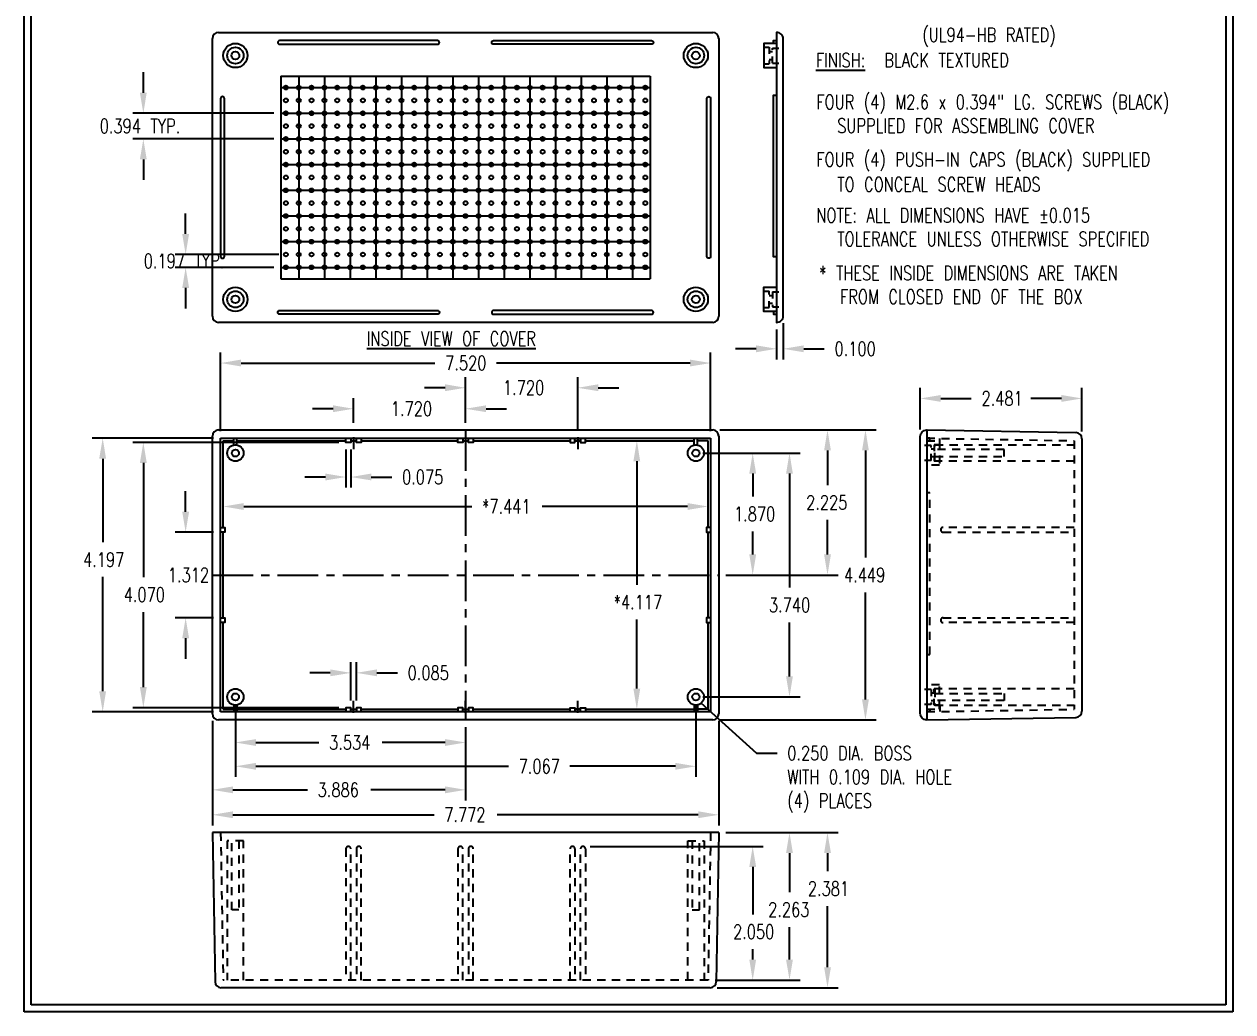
# Model space of a CAD drawing. Extents: x 0 to 18.6, y 0 to 27.4.
# Drawn here: x 0 to 18.55, y 0 to 15.15 of the extents above; entities that cross this region are included whole.
import ezdxf

# ---------------------------------------------------------------- set-up
doc = ezdxf.new("R2010")
doc.units = 0
doc.header["$LTSCALE"] = 0.5
for name, pattern in [('CENTER', [2, 1.25, -0.25, 0.25, -0.25]), ('HIDDEN', [0.375, 0.25, -0.125]), ('HIDDEN2', [0.1875, 0.125, -0.0625])]:
    doc.linetypes.add(name, pattern=pattern)
doc.layers.get('0').update_dxf_attribs({"linetype": 'CONTINUOUS'})
doc.layers.get('DEFPOINTS').update_dxf_attribs({"linetype": 'CONTINUOUS'})
for name, color, linetype in [('CENTER', 7, 'CENTER'), ('DIM', 7, 'CONTINUOUS'), ('HIDDEN', 7, 'HIDDEN'), ('OBJECT', 7, 'CONTINUOUS'), ('TEXT', 7, 'CONTINUOUS'), ('TITLE', 7, 'CONTINUOUS')]:
    doc.layers.add(name, color=color, linetype=linetype)
doc.styles.get("Standard").update_dxf_attribs({"font": 'txt.shx', "width": 0.75})
doc.styles.add('TXT', font='TXT.shx', dxfattribs={"width": 0.75})
doc.dimstyles.get("Standard").update_dxf_attribs({"dimtxt": 2.5, "dimasz": 2.5, "dimexe": 1.25, "dimexo": 0.625, "dimtad": 1, "dimcen": 2.5, "dimazin": 3, "dimtfac": 1, "dimtmove": 0, "dimatfit": 3})

# ---------------------------------------------------------------- blocks, each defined once
blk = doc.blocks.new('HB')
at = {"layer": 'TITLE'}
for p, q in [((0, 0), (0, 15.66)), ((0.062, 0.062), (0.062, 15.598)), ((10.538, 15.598), (10.538, 0.062)), ((10.6, 15.66), (10.6, 0)), ((10.6, 0), (0, 0)), ((10.538, 0.062), (0.062, 0.062))]:
    blk.add_line(p, q, dxfattribs=at)
blk = doc.blocks.new('*D53')
at = {"layer": 'DEFPOINTS', "color": 0}
for p in [(2.889, 4.57), (10.661, 4.57), (10.661, 3.022)]:
    blk.add_point(p, dxfattribs=at)
at = {"layer": 'DIM', "color": 0}
for p, q in [((2.889, 4.461), (2.889, 2.859)), ((10.661, 4.461), (10.661, 2.859)), ((3.204, 3.022), (6.29, 3.022)), ((10.346, 3.022), (7.261, 3.022))]:
    blk.add_line(p, q, dxfattribs=at)
for points in [[(3.204, 3.075), (3.204, 2.97), (2.889, 3.022)], [(10.346, 3.075), (10.346, 2.97), (10.661, 3.022)]]:
    blk.add_solid(points, dxfattribs=at)
at = {"layer": 'OBJECT', "color": 0, "style": 'TXT', "width": 0.75}
blk.add_text('7.772', height=0.2188, dxfattribs=at).set_placement((6.447, 2.913))
blk = doc.blocks.new('*D54')
at = {"layer": 'DEFPOINTS', "color": 0}
for p in [(3.242, 4.83), (10.309, 4.83), (10.309, 3.766)]:
    blk.add_point(p, dxfattribs=at)
at = {"layer": 'DIM', "color": 0}
for p, q in [((3.242, 4.721), (3.242, 3.603)), ((10.309, 4.721), (10.309, 3.603)), ((3.557, 3.766), (7.432, 3.766)), ((9.994, 3.766), (8.376, 3.766))]:
    blk.add_line(p, q, dxfattribs=at)
for points in [[(3.557, 3.818), (3.557, 3.713), (3.242, 3.766)], [(9.994, 3.818), (9.994, 3.713), (10.309, 3.766)]]:
    blk.add_solid(points, dxfattribs=at)
at = {"layer": 'OBJECT', "color": 0, "style": 'TXT', "width": 0.75}
blk.add_text('7.067', height=0.2188, dxfattribs=at).set_placement((7.589, 3.656))
blk = doc.blocks.new('*D55')
at = {"layer": 'DEFPOINTS', "color": 0}
for p in [(10.309, 8.57), (11.181, 8.57), (10.661, 6.7)]:
    blk.add_point(p, dxfattribs=at)
at = {"layer": 'DIM', "color": 0}
for p, q in [((10.418, 8.57), (11.344, 8.57)), ((11.181, 8.255), (11.181, 7.902)), ((11.181, 7.015), (11.181, 7.369)), ((10.771, 6.7), (11.344, 6.7))]:
    blk.add_line(p, q, dxfattribs=at)
for points in [[(11.129, 8.255), (11.234, 8.255), (11.181, 8.57)], [(11.129, 7.015), (11.234, 7.015), (11.181, 6.7)]]:
    blk.add_solid(points, dxfattribs=at)
at = {"layer": 'OBJECT', "color": 0, "style": 'TXT', "width": 0.75}
blk.add_text('1.870', height=0.2188, dxfattribs=at).set_placement((10.894, 7.526))
blk = doc.blocks.new('*D56')
at = {"layer": 'DEFPOINTS', "color": 0}
for p in [(10.309, 8.57), (10.309, 4.83), (11.746, 4.83)]:
    blk.add_point(p, dxfattribs=at)
at = {"layer": 'DIM', "color": 0}
for p, q in [((10.418, 8.57), (11.909, 8.57)), ((11.746, 8.255), (11.746, 6.507)), ((11.746, 5.145), (11.746, 5.973)), ((10.418, 4.83), (11.909, 4.83))]:
    blk.add_line(p, q, dxfattribs=at)
for points in [[(11.693, 8.255), (11.798, 8.255), (11.746, 8.57)], [(11.693, 5.145), (11.798, 5.145), (11.746, 4.83)]]:
    blk.add_solid(points, dxfattribs=at)
at = {"layer": 'OBJECT', "color": 0, "style": 'TXT', "width": 0.75}
blk.add_text('3.740', height=0.2188, dxfattribs=at).set_placement((11.431, 6.13))
blk = doc.blocks.new('*D57')
at = {"layer": 'DEFPOINTS', "color": 0}
for p in [(1.205, 8.799), (3.015, 8.799), (3.015, 4.602)]:
    blk.add_point(p, dxfattribs=at)
at = {"layer": 'DIM', "color": 0}
for p, q in [((2.906, 8.799), (1.042, 8.799)), ((1.205, 8.484), (1.205, 7.203)), ((1.205, 4.917), (1.205, 6.67)), ((2.906, 4.602), (1.042, 4.602))]:
    blk.add_line(p, q, dxfattribs=at)
for points in [[(1.152, 8.484), (1.257, 8.484), (1.205, 8.799)], [(1.152, 4.917), (1.257, 4.917), (1.205, 4.602)]]:
    blk.add_solid(points, dxfattribs=at)
at = {"layer": 'OBJECT', "color": 0, "style": 'TXT', "width": 0.75}
blk.add_text('4.197', height=0.2188, dxfattribs=at).set_placement((0.904, 6.827))
blk = doc.blocks.new('*D58')
at = {"layer": 'DEFPOINTS', "color": 0}
for p in [(10.567, 8.925), (12.329, 8.925), (10.661, 6.7)]:
    blk.add_point(p, dxfattribs=at)
at = {"layer": 'DIM', "color": 0}
for p, q in [((10.677, 8.925), (12.492, 8.925)), ((12.329, 8.61), (12.329, 8.08)), ((12.329, 7.015), (12.329, 7.546)), ((10.771, 6.7), (12.492, 6.7))]:
    blk.add_line(p, q, dxfattribs=at)
for points in [[(12.277, 8.61), (12.382, 8.61), (12.329, 8.925)], [(12.277, 7.015), (12.382, 7.015), (12.329, 6.7)]]:
    blk.add_solid(points, dxfattribs=at)
at = {"layer": 'OBJECT', "color": 0, "style": 'TXT', "width": 0.75}
blk.add_text('2.225', height=0.2188, dxfattribs=at).set_placement((12.001, 7.703))
blk = doc.blocks.new('*D59')
at = {"layer": 'DEFPOINTS', "color": 0}
for p in [(10.567, 8.925), (10.567, 4.476), (12.912, 4.476)]:
    blk.add_point(p, dxfattribs=at)
at = {"layer": 'DIM', "color": 0}
for p, q in [((10.677, 8.925), (13.074, 8.925)), ((12.912, 8.61), (12.912, 6.967)), ((12.912, 4.791), (12.912, 6.434)), ((10.677, 4.476), (13.074, 4.476))]:
    blk.add_line(p, q, dxfattribs=at)
for points in [[(12.859, 8.61), (12.964, 8.61), (12.912, 8.925)], [(12.859, 4.791), (12.964, 4.791), (12.912, 4.476)]]:
    blk.add_solid(points, dxfattribs=at)
at = {"layer": 'OBJECT', "color": 0, "style": 'TXT', "width": 0.75}
blk.add_text('4.449', height=0.2188, dxfattribs=at).set_placement((12.583, 6.591))
blk = doc.blocks.new('*D60')
at = {"layer": 'DEFPOINTS', "color": 0}
for p in [(2.478, 7.356), (3.015, 7.356), (3.015, 6.044)]:
    blk.add_point(p, dxfattribs=at)
at = {"layer": 'DIM', "color": 0}
for p, q in [((2.478, 7.671), (2.478, 7.986)), ((2.906, 7.356), (2.315, 7.356)), ((2.906, 6.044), (2.315, 6.044)), ((2.478, 5.729), (2.478, 5.414))]:
    blk.add_line(p, q, dxfattribs=at)
for points in [[(2.426, 7.671), (2.531, 7.671), (2.478, 7.356)], [(2.426, 5.729), (2.531, 5.729), (2.478, 6.044)]]:
    blk.add_solid(points, dxfattribs=at)
at = {"layer": 'OBJECT', "color": 0, "style": 'TXT', "width": 0.75}
blk.add_text('1.312', height=0.2188, dxfattribs=at).set_placement((2.205, 6.591))
blk = doc.blocks.new('*D61')
at = {"layer": 'DEFPOINTS', "color": 0}
for p in [(4.938, 8.735), (1.829, 4.665), (4.938, 4.665)]:
    blk.add_point(p, dxfattribs=at)
at = {"layer": 'DIM', "color": 0}
for p, q in [((4.828, 8.735), (1.666, 8.735)), ((1.829, 8.42), (1.829, 6.666)), ((1.829, 4.98), (1.829, 6.132)), ((4.828, 4.665), (1.666, 4.665))]:
    blk.add_line(p, q, dxfattribs=at)
for points in [[(1.776, 8.42), (1.881, 8.42), (1.829, 8.735)], [(1.776, 4.98), (1.881, 4.98), (1.829, 4.665)]]:
    blk.add_solid(points, dxfattribs=at)
at = {"layer": 'OBJECT', "color": 0, "style": 'TXT', "width": 0.75}
blk.add_text('4.070', height=0.2188, dxfattribs=at).set_placement((1.528, 6.289))
blk = doc.blocks.new('*D62')
at = {"layer": 'DEFPOINTS', "color": 0}
for p in [(5.055, 9.25), (5.055, 8.925), (6.775, 8.925)]:
    blk.add_point(p, dxfattribs=at)
at = {"layer": 'DIM', "color": 0}
for p, q in [((5.055, 9.034), (5.055, 9.413)), ((6.775, 9.034), (6.775, 9.413)), ((4.74, 9.25), (4.425, 9.25)), ((7.09, 9.25), (7.405, 9.25))]:
    blk.add_line(p, q, dxfattribs=at)
for points in [[(4.74, 9.303), (4.74, 9.198), (5.055, 9.25)], [(7.09, 9.303), (7.09, 9.198), (6.775, 9.25)]]:
    blk.add_solid(points, dxfattribs=at)
at = {"layer": 'OBJECT', "color": 0, "style": 'TXT', "width": 0.75}
blk.add_text('1.720', height=0.2188, dxfattribs=at).set_placement((5.628, 9.141))
blk = doc.blocks.new('*D63')
at = {"layer": 'DEFPOINTS', "color": 0}
for p in [(8.495, 9.572), (6.775, 8.925), (8.495, 8.816)]:
    blk.add_point(p, dxfattribs=at)
at = {"layer": 'DIM', "color": 0}
for p, q in [((6.775, 9.034), (6.775, 9.735)), ((8.495, 8.925), (8.495, 9.735)), ((6.46, 9.572), (6.145, 9.572)), ((8.81, 9.572), (9.125, 9.572))]:
    blk.add_line(p, q, dxfattribs=at)
for points in [[(6.46, 9.625), (6.46, 9.52), (6.775, 9.572)], [(8.81, 9.625), (8.81, 9.52), (8.495, 9.572)]]:
    blk.add_solid(points, dxfattribs=at)
at = {"layer": 'OBJECT', "color": 0, "style": 'TXT', "width": 0.75}
blk.add_text('1.720', height=0.2188, dxfattribs=at).set_placement((7.348, 9.463))
blk = doc.blocks.new('*D64')
at = {"layer": 'DEFPOINTS', "color": 0}
for p in [(3.242, 4.83), (6.775, 4.476), (3.242, 4.131)]:
    blk.add_point(p, dxfattribs=at)
at = {"layer": 'DIM', "color": 0}
for p, q in [((3.242, 4.721), (3.242, 3.968)), ((6.775, 4.367), (6.775, 3.968)), ((3.557, 4.131), (4.523, 4.131)), ((6.46, 4.131), (5.494, 4.131))]:
    blk.add_line(p, q, dxfattribs=at)
for points in [[(3.557, 4.183), (3.557, 4.078), (3.242, 4.131)], [(6.46, 4.183), (6.46, 4.078), (6.775, 4.131)]]:
    blk.add_solid(points, dxfattribs=at)
at = {"layer": 'OBJECT', "color": 0, "style": 'TXT', "width": 0.75}
blk.add_text('3.534', height=0.2188, dxfattribs=at).set_placement((4.68, 4.021))
blk = doc.blocks.new('*D65')
at = {"layer": 'DEFPOINTS', "color": 0}
for p in [(2.889, 4.57), (6.775, 4.476), (2.889, 3.405)]:
    blk.add_point(p, dxfattribs=at)
at = {"layer": 'DIM', "color": 0}
for p, q in [((2.889, 4.461), (2.889, 3.242)), ((6.775, 4.367), (6.775, 3.242)), ((3.204, 3.405), (4.347, 3.405)), ((6.46, 3.405), (5.318, 3.405))]:
    blk.add_line(p, q, dxfattribs=at)
for points in [[(3.204, 3.457), (3.204, 3.352), (2.889, 3.405)], [(6.46, 3.457), (6.46, 3.352), (6.775, 3.405)]]:
    blk.add_solid(points, dxfattribs=at)
at = {"layer": 'OBJECT', "color": 0, "style": 'TXT', "width": 0.75}
blk.add_text('3.886', height=0.2188, dxfattribs=at).set_placement((4.504, 3.295))
blk = doc.blocks.new('*D66')
at = {"layer": 'DEFPOINTS', "color": 0}
for p in [(8.575, 2.537), (11.181, 2.537), (10.496, 0.487)]:
    blk.add_point(p, dxfattribs=at)
at = {"layer": 'DIM', "color": 0}
for p, q in [((8.685, 2.537), (11.344, 2.537)), ((11.181, 2.222), (11.181, 1.494)), ((11.181, 0.802), (11.181, 0.96)), ((10.605, 0.487), (11.344, 0.487))]:
    blk.add_line(p, q, dxfattribs=at)
for points in [[(11.129, 2.222), (11.234, 2.222), (11.181, 2.537)], [(11.129, 0.802), (11.234, 0.802), (11.181, 0.487)]]:
    blk.add_solid(points, dxfattribs=at)
at = {"layer": 'OBJECT', "color": 0, "style": 'TXT', "width": 0.75}
blk.add_text('2.050', height=0.2188, dxfattribs=at).set_placement((10.88, 1.118))
blk = doc.blocks.new('*D67')
at = {"layer": 'DEFPOINTS', "color": 0}
for p in [(10.661, 2.75), (11.746, 2.75), (10.496, 0.487)]:
    blk.add_point(p, dxfattribs=at)
at = {"layer": 'DIM', "color": 0}
for p, q in [((10.771, 2.75), (11.909, 2.75)), ((11.746, 2.435), (11.746, 1.834)), ((11.746, 0.802), (11.746, 1.3)), ((10.605, 0.487), (11.909, 0.487))]:
    blk.add_line(p, q, dxfattribs=at)
for points in [[(11.693, 2.435), (11.798, 2.435), (11.746, 2.75)], [(11.693, 0.802), (11.798, 0.802), (11.746, 0.487)]]:
    blk.add_solid(points, dxfattribs=at)
at = {"layer": 'OBJECT', "color": 0, "style": 'TXT', "width": 0.75}
blk.add_text('2.263', height=0.2188, dxfattribs=at).set_placement((11.418, 1.458))
blk = doc.blocks.new('*D68')
at = {"layer": 'DEFPOINTS', "color": 0}
for p in [(10.661, 2.75), (12.329, 2.75), (10.527, 0.369)]:
    blk.add_point(p, dxfattribs=at)
at = {"layer": 'DIM', "color": 0}
for p, q in [((10.771, 2.75), (12.492, 2.75)), ((12.329, 2.435), (12.329, 2.156)), ((12.329, 0.684), (12.329, 1.622)), ((10.637, 0.369), (12.492, 0.369))]:
    blk.add_line(p, q, dxfattribs=at)
for points in [[(12.277, 2.435), (12.382, 2.435), (12.329, 2.75)], [(12.277, 0.684), (12.382, 0.684), (12.329, 0.369)]]:
    blk.add_solid(points, dxfattribs=at)
at = {"layer": 'OBJECT', "color": 0, "style": 'TXT', "width": 0.75}
blk.add_text('2.381', height=0.2188, dxfattribs=at).set_placement((12.028, 1.78))
blk = doc.blocks.new('*D69')
at = {"layer": 'DEFPOINTS', "color": 0}
for p in [(11.549, 10.574), (11.649, 10.674), (11.649, 10.17)]:
    blk.add_point(p, dxfattribs=at)
at = {"layer": 'DIM', "color": 0}
for p, q in [((11.549, 10.464), (11.549, 10.007)), ((11.649, 10.564), (11.649, 10.007)), ((11.234, 10.17), (10.919, 10.17)), ((11.964, 10.17), (12.279, 10.17))]:
    blk.add_line(p, q, dxfattribs=at)
for points in [[(11.234, 10.222), (11.234, 10.117), (11.549, 10.17)], [(11.964, 10.222), (11.964, 10.117), (11.649, 10.17)]]:
    blk.add_solid(points, dxfattribs=at)
at = {"layer": 'OBJECT', "color": 0, "style": 'TXT', "width": 0.75}
blk.add_text('0.100', height=0.2188, dxfattribs=at).set_placement((12.437, 10.06))
blk = doc.blocks.new('*D70')
at = {"layer": 'DEFPOINTS', "color": 0}
for p in [(16.234, 9.408), (13.753, 8.825), (16.234, 8.791)]:
    blk.add_point(p, dxfattribs=at)
at = {"layer": 'DIM', "color": 0}
for p, q in [((13.753, 8.934), (13.753, 9.571)), ((16.234, 8.9), (16.234, 9.571)), ((14.068, 9.408), (14.535, 9.408)), ((15.919, 9.408), (15.452, 9.408))]:
    blk.add_line(p, q, dxfattribs=at)
for points in [[(14.068, 9.461), (14.068, 9.356), (13.753, 9.408)], [(15.919, 9.461), (15.919, 9.356), (16.234, 9.408)]]:
    blk.add_solid(points, dxfattribs=at)
at = {"layer": 'OBJECT', "color": 0, "style": 'TXT', "width": 0.75}
blk.add_text('2.481', height=0.2188, dxfattribs=at).set_placement((14.693, 9.299))
blk = doc.blocks.new('*D71')
at = {"layer": 'DEFPOINTS', "color": 0}
for p in [(3.94, 13.783), (1.829, 13.389), (3.94, 13.389)]:
    blk.add_point(p, dxfattribs=at)
at = {"layer": 'DIM', "color": 0}
for p, q in [((1.829, 14.098), (1.829, 14.413)), ((3.831, 13.783), (1.666, 13.783)), ((3.831, 13.389), (1.666, 13.389)), ((1.829, 13.074), (1.829, 12.759))]:
    blk.add_line(p, q, dxfattribs=at)
for points in [[(1.776, 14.098), (1.881, 14.098), (1.829, 13.783)], [(1.776, 13.074), (1.881, 13.074), (1.829, 13.389)]]:
    blk.add_solid(points, dxfattribs=at)
at = {"layer": 'OBJECT', "color": 0, "style": 'TXT', "width": 0.75}
blk.add_text('0.394 TYP.', height=0.2188, dxfattribs=at).set_placement((1.159, 13.477))
blk = doc.blocks.new('*D72')
at = {"layer": 'DEFPOINTS', "color": 0}
for p in [(4.017, 11.616), (2.478, 11.419), (3.94, 11.419)]:
    blk.add_point(p, dxfattribs=at)
at = {"layer": 'DIM', "color": 0}
for p, q in [((2.478, 11.931), (2.478, 12.246)), ((3.908, 11.616), (2.315, 11.616)), ((3.831, 11.419), (2.315, 11.419)), ((2.478, 11.104), (2.478, 10.789))]:
    blk.add_line(p, q, dxfattribs=at)
for points in [[(2.426, 11.931), (2.531, 11.931), (2.478, 11.616)], [(2.426, 11.104), (2.531, 11.104), (2.478, 11.419)]]:
    blk.add_solid(points, dxfattribs=at)
at = {"layer": 'OBJECT', "color": 0, "style": 'TXT', "width": 0.75}
blk.add_text('0.197 TYP.', height=0.2188, dxfattribs=at).set_placement((1.835, 11.408))
blk = doc.blocks.new('*U52')
at = {"layer": 'OBJECT', "style": 'TXT', "width": 0.75}
for s, height, p in [('0.250 DIA. BOSS', 0.21875, (11.712, 3.858)), ('WITH 0.109 DIA. HOLE', 0.21875, (11.712, 3.493)), ('(4) PLACES', 0.2188, (11.712, 3.129))]:
    blk.add_text(s, height=height, dxfattribs=at).set_placement(p)
blk = doc.blocks.new('*D92')
at = {"layer": 'DEFPOINTS', "color": 0}
for p in [(5.098, 5.199), (5.013, 4.665), (5.098, 4.665)]:
    blk.add_point(p, dxfattribs=at)
at = {"layer": 'DIM', "color": 0}
for p, q in [((4.698, 5.199), (4.383, 5.199)), ((5.013, 4.775), (5.013, 5.362)), ((5.098, 4.775), (5.098, 5.362)), ((5.413, 5.199), (5.728, 5.199))]:
    blk.add_line(p, q, dxfattribs=at)
for points in [[(4.698, 5.252), (4.698, 5.147), (5.013, 5.199)], [(5.413, 5.252), (5.413, 5.147), (5.098, 5.199)]]:
    blk.add_solid(points, dxfattribs=at)
at = {"layer": 'OBJECT', "color": 0, "style": 'TXT', "width": 0.75}
blk.add_text('0.085', height=0.2188, dxfattribs=at).set_placement((5.885, 5.09))
blk = doc.blocks.new('*D93')
at = {"layer": 'DEFPOINTS', "color": 0}
for p in [(4.938, 8.735), (5.013, 8.735), (5.013, 8.203)]:
    blk.add_point(p, dxfattribs=at)
at = {"layer": 'DIM', "color": 0}
for p, q in [((4.938, 8.626), (4.938, 8.04)), ((5.013, 8.626), (5.013, 8.04)), ((4.623, 8.203), (4.308, 8.203)), ((5.328, 8.203), (5.643, 8.203))]:
    blk.add_line(p, q, dxfattribs=at)
for points in [[(4.623, 8.256), (4.623, 8.151), (4.938, 8.203)], [(5.328, 8.256), (5.328, 8.151), (5.013, 8.203)]]:
    blk.add_solid(points, dxfattribs=at)
at = {"layer": 'OBJECT', "color": 0, "style": 'TXT', "width": 0.75}
blk.add_text('0.075', height=0.2188, dxfattribs=at).set_placement((5.8, 8.094))
blk = doc.blocks.new('*D95')
at = {"layer": 'DEFPOINTS', "color": 0}
for p in [(10.535, 9.951), (3.015, 8.799), (10.535, 8.799)]:
    blk.add_point(p, dxfattribs=at)
at = {"layer": 'DIM', "color": 0}
for p, q in [((3.015, 8.908), (3.015, 10.114)), ((10.535, 8.908), (10.535, 10.114)), ((3.33, 9.951), (6.303, 9.951)), ((10.22, 9.951), (7.247, 9.951))]:
    blk.add_line(p, q, dxfattribs=at)
for points in [[(3.33, 10.004), (3.33, 9.899), (3.015, 9.951)], [(10.22, 10.004), (10.22, 9.899), (10.535, 9.951)]]:
    blk.add_solid(points, dxfattribs=at)
at = {"layer": 'OBJECT', "color": 0, "style": 'TXT', "width": 0.75}
blk.add_text('7.520', height=0.2188, dxfattribs=at).set_placement((6.461, 9.842))
blk = doc.blocks.new('*D98')
at = {"layer": 'DEFPOINTS', "color": 0}
for p in [(9.314, 8.759), (9.314, 4.642), (9.403, 4.642)]:
    blk.add_point(p, dxfattribs=at)
at = {"layer": 'DIM', "color": 0}
for p, q in [((9.424, 8.759), (9.566, 8.759)), ((9.403, 8.444), (9.403, 6.551)), ((9.403, 4.957), (9.403, 6.017)), ((9.424, 4.642), (9.566, 4.642))]:
    blk.add_line(p, q, dxfattribs=at)
for points in [[(9.35, 8.444), (9.455, 8.444), (9.403, 8.759)], [(9.35, 4.957), (9.455, 4.957), (9.403, 4.642)]]:
    blk.add_solid(points, dxfattribs=at)
at = {"layer": 'OBJECT', "color": 0, "style": 'TXT', "width": 0.75}
blk.add_text('*4.117', height=0.2188, dxfattribs=at).set_placement((9.047, 6.174))
blk = doc.blocks.new('*D99')
at = {"layer": 'DEFPOINTS', "color": 0}
for p in [(3.055, 7.674), (10.496, 7.751), (10.496, 7.674)]:
    blk.add_point(p, dxfattribs=at)
at = {"layer": 'DIM', "color": 0}
for p, q in [((3.055, 7.783), (3.055, 7.914)), ((10.496, 7.783), (10.496, 7.914)), ((3.37, 7.751), (6.87, 7.751)), ((10.181, 7.751), (7.95, 7.751))]:
    blk.add_line(p, q, dxfattribs=at)
for points in [[(3.37, 7.803), (3.37, 7.698), (3.055, 7.751)], [(10.181, 7.803), (10.181, 7.698), (10.496, 7.751)]]:
    blk.add_solid(points, dxfattribs=at)
at = {"layer": 'OBJECT', "color": 0, "style": 'TXT', "width": 0.75}
blk.add_text('*7.441', height=0.2188, dxfattribs=at).set_placement((7.027, 7.642))

msp = doc.modelspace()

# ---------------------------------------------------------------- linework, layer by layer
msp.add_polyline3d([(10.387, 4.739, 0), (11.24, 3.967, 0), (11.555, 3.967, 0)])
at = {"layer": 'CENTER'}
for p, q in [((6.775, 8.925), (6.775, 4.476)), ((5.055, 8.816), (5.055, 8.63)), ((6.775, 8.816), (6.775, 8.63)), ((8.495, 8.816), (8.495, 8.63)), ((2.889, 6.7), (10.661, 6.7)), ((5.055, 4.585), (5.055, 4.771)), ((6.775, 4.585), (6.775, 4.771)), ((8.495, 4.585), (8.495, 4.771))]:
    msp.add_line(p, q, dxfattribs=at)
at = {"layer": 'HIDDEN', "linetype": 'HIDDEN2'}
for p, q in [((11.354, 14.794), (11.434, 14.794)), ((11.434, 14.794), (11.434, 14.542)), ((11.434, 14.728), (11.484, 14.728)), ((11.484, 14.553), (11.484, 14.783)), ((11.484, 14.783), (11.649, 14.783)), ((11.354, 14.542), (11.434, 14.542)), ((11.434, 14.608), (11.484, 14.608)), ((11.484, 14.553), (11.649, 14.553)), ((11.354, 11.054), (11.434, 11.054)), ((11.434, 10.802), (11.434, 11.054)), ((11.434, 10.988), (11.484, 10.988)), ((11.484, 11.043), (11.649, 11.043)), ((11.484, 11.043), (11.484, 10.813)), ((11.354, 10.802), (11.434, 10.802)), ((11.434, 10.868), (11.484, 10.868)), ((11.484, 10.813), (11.649, 10.813)), ((13.918, 8.687), (13.753, 8.687)), ((13.918, 8.457), (13.918, 8.687)), ((13.968, 8.632), (13.918, 8.632)), ((13.968, 8.698), (13.968, 8.446)), ((14.048, 8.698), (13.968, 8.698)), ((13.918, 8.457), (13.753, 8.457)), ((13.968, 8.512), (13.918, 8.512)), ((14.048, 8.446), (13.968, 8.446)), ((13.918, 4.943), (13.753, 4.943)), ((13.918, 4.943), (13.918, 4.713)), ((13.968, 4.888), (13.918, 4.888)), ((13.968, 4.702), (13.968, 4.954)), ((14.048, 4.954), (13.968, 4.954)), ((13.918, 4.713), (13.753, 4.713)), ((13.968, 4.768), (13.918, 4.768)), ((14.048, 4.702), (13.968, 4.702))]:
    msp.add_line(p, q, dxfattribs=at)
at = {"layer": 'HIDDEN'}
for p, q in [((13.853, 8.799), (16.116, 8.759)), ((14.053, 8.697), (14.053, 8.795)), ((16.116, 8.759), (16.116, 4.641)), ((13.853, 4.602), (16.116, 4.641)), ((14.053, 4.703), (14.053, 4.605)), ((3.015, 2.75), (3.055, 0.487)), ((10.535, 2.75), (10.496, 0.487)), ((10.496, 0.487), (3.055, 0.487))]:
    msp.add_line(p, q, dxfattribs=at)
at = {"layer": 'HIDDEN', "linetype": 'HIDDEN2'}
for points in [[(13.9, 8.756), (13.9, 8.8), (13.853, 8.8)], [(13.9, 4.644), (13.9, 4.601), (13.853, 4.601)]]:
    msp.add_lwpolyline(points, dxfattribs=at)
at = {"layer": 'HIDDEN'}
for points in [[(13.853, 8.758), (14.048, 8.758), (14.048, 8.386), (13.853, 8.386)], [(16.116, 8.447), (13.978, 8.447), (13.978, 8.697), (16.116, 8.697)], [(13.978, 8.518), (15.04, 8.518), (15.04, 8.627), (13.978, 8.627)], [(13.853, 5.48), (13.9, 5.48), (13.9, 7.961), (13.853, 7.961)], [(13.853, 4.642), (14.048, 4.642), (14.048, 5.014), (13.853, 5.014)], [(16.116, 4.953), (13.978, 4.953), (13.978, 4.703), (16.116, 4.703)], [(13.978, 4.883), (15.04, 4.883), (15.04, 4.774), (13.978, 4.774)], [(3.367, 0.487), (3.367, 2.625), (3.117, 2.625), (3.117, 0.487)], [(3.296, 2.625), (3.296, 1.563), (3.187, 1.563), (3.187, 2.625)], [(10.184, 0.487), (10.184, 2.625), (10.434, 2.625), (10.434, 0.487)], [(10.254, 2.625), (10.254, 1.563), (10.363, 1.563), (10.363, 2.625)]]:
    msp.add_lwpolyline(points, dxfattribs=at)
for points in [[(16.116, 7.431), (14.104, 7.431, 1), (14.104, 7.356), (16.116, 7.356)], [(16.116, 5.969), (14.104, 5.969, -1), (14.104, 6.044), (16.116, 6.044)], [(5.013, 0.487), (5.013, 2.5, 1), (4.938, 2.5), (4.938, 0.487)], [(5.173, 0.487), (5.173, 2.5, 1), (5.098, 2.5), (5.098, 0.487)], [(6.733, 0.487), (6.733, 2.5, 1), (6.658, 2.5), (6.658, 0.487)], [(6.893, 0.487), (6.893, 2.5, 1), (6.818, 2.5), (6.818, 0.487)], [(8.378, 0.487), (8.378, 2.5, -1), (8.453, 2.5), (8.453, 0.487)], [(8.538, 0.487), (8.538, 2.5, -1), (8.613, 2.5), (8.613, 0.487)]]:
    msp.add_lwpolyline(points, format="xyb", dxfattribs=at)
at = {"layer": 'OBJECT'}
for p, q in [((2.889, 10.668), (2.889, 14.929)), ((2.983, 15.023), (10.567, 15.023)), ((10.661, 14.929), (10.661, 10.668)), ((3.94, 14.351), (3.94, 11.245)), ((3.94, 14.351), (9.61, 14.351)), ((4.214, 14.351), (4.214, 11.245)), ((4.608, 14.351), (4.608, 11.245)), ((5.002, 14.351), (5.002, 11.245)), ((5.396, 14.351), (5.396, 11.245)), ((5.79, 14.351), (5.79, 11.245)), ((6.184, 14.351), (6.184, 11.245)), ((6.578, 14.351), (6.578, 11.245)), ((6.972, 14.351), (6.972, 11.245)), ((7.366, 14.351), (7.366, 11.245)), ((7.76, 14.351), (7.76, 11.245)), ((8.154, 14.351), (8.154, 11.245)), ((8.548, 14.351), (8.548, 11.245)), ((8.942, 14.351), (8.942, 11.245)), ((9.336, 14.351), (9.336, 11.245)), ((9.61, 14.351), (9.61, 11.245)), ((3.94, 14.177), (9.61, 14.177)), ((3.94, 13.783), (9.61, 13.783)), ((3.94, 13.389), (9.61, 13.389)), ((3.94, 12.995), (9.61, 12.995)), ((3.94, 12.601), (9.61, 12.601)), ((3.94, 12.207), (9.61, 12.207)), ((3.94, 11.813), (9.61, 11.813)), ((3.94, 11.419), (9.61, 11.419)), ((3.94, 11.245), (9.61, 11.245)), ((10.567, 10.574), (2.983, 10.574)), ((2.983, 8.925), (10.567, 8.925)), ((13.853, 8.925), (16.142, 8.885)), ((2.889, 4.57), (2.889, 8.831)), ((3.015, 4.602), (3.015, 8.799)), ((3.015, 8.799), (10.535, 8.799)), ((3.055, 8.759), (3.218, 8.759)), ((3.055, 7.431), (3.055, 8.759)), ((3.218, 8.693), (3.218, 8.799)), ((3.265, 8.693), (3.265, 8.799)), ((3.265, 8.759), (4.938, 8.759)), ((5.013, 8.759), (5.098, 8.759)), ((5.173, 8.759), (6.658, 8.759)), ((6.733, 8.759), (6.818, 8.759)), ((6.733, 8.759), (6.818, 8.759)), ((6.893, 8.759), (8.378, 8.759)), ((8.538, 8.759), (8.453, 8.759)), ((8.453, 8.759), (8.538, 8.759)), ((8.613, 8.759), (10.285, 8.759)), ((10.285, 8.693), (10.285, 8.799)), ((10.332, 8.693), (10.332, 8.799)), ((10.496, 8.759), (10.332, 8.759)), ((10.496, 7.431), (10.496, 8.759)), ((10.535, 8.799), (10.535, 4.602)), ((10.661, 8.831), (10.661, 4.57)), ((16.234, 8.791), (16.234, 4.61)), ((3.055, 6.044), (3.055, 7.356)), ((10.496, 6.044), (10.496, 7.356)), ((10.496, 6.044), (10.496, 7.356)), ((3.055, 4.642), (3.055, 5.969)), ((10.496, 4.642), (10.496, 5.969)), ((3.055, 4.642), (3.218, 4.642)), ((3.218, 4.708), (3.218, 4.602)), ((3.265, 4.708), (3.265, 4.602)), ((3.265, 4.642), (4.938, 4.642)), ((5.013, 4.642), (5.098, 4.642)), ((5.173, 4.642), (6.658, 4.642)), ((6.733, 4.642), (6.818, 4.642)), ((6.733, 4.642), (6.818, 4.642)), ((6.893, 4.642), (8.378, 4.642)), ((8.453, 4.642), (8.538, 4.642)), ((8.538, 4.642), (8.453, 4.642)), ((8.613, 4.642), (10.285, 4.642)), ((10.285, 4.708), (10.285, 4.602)), ((10.332, 4.708), (10.332, 4.602)), ((10.496, 4.642), (10.332, 4.642)), ((10.567, 4.476), (2.983, 4.476)), ((10.535, 4.602), (3.015, 4.602)), ((13.853, 4.476), (16.142, 4.516)), ((10.661, 2.75), (2.889, 2.75)), ((2.889, 2.75), (2.929, 0.462)), ((10.661, 2.75), (10.621, 0.462)), ((10.527, 0.369), (3.023, 0.369))]:
    msp.add_line(p, q, dxfattribs=at)
for points in [[(3.922, 14.84), (6.345, 14.84, 1), (6.345, 14.898), (3.922, 14.898, 1)], [(9.628, 14.84), (7.205, 14.84, -1), (7.205, 14.898), (9.628, 14.898, -1)], [(11.649, 14.923, 0.414214), (11.549, 15.023), (11.549, 10.574, 0.414214), (11.649, 10.674)], [(3.072, 11.587), (3.072, 14.01, 1), (3.014, 14.01), (3.014, 11.587, 1)], [(10.478, 11.587), (10.478, 14.01, -1), (10.536, 14.01), (10.536, 11.587, -1)], [(3.922, 10.757), (6.345, 10.757, -1), (6.345, 10.699), (3.922, 10.699, -1)], [(9.628, 10.757), (7.205, 10.757, 1), (7.205, 10.699), (9.628, 10.699, 1)], [(13.753, 8.825, -0.414214), (13.853, 8.925), (13.853, 4.476, -0.414214), (13.753, 4.576)]]:
    msp.add_lwpolyline(points, format="xyb", close=True, dxfattribs=at)
for points in [[(11.549, 14.854), (11.354, 14.854), (11.354, 14.482), (11.549, 14.482)], [(11.502, 14.854), (11.502, 14.898), (11.549, 14.898)], [(11.549, 11.578), (11.502, 11.578), (11.502, 14.059), (11.549, 14.059)], [(11.549, 10.742), (11.354, 10.742), (11.354, 11.114), (11.549, 11.114)], [(11.502, 10.742), (11.502, 10.699), (11.549, 10.699)], [(5.013, 8.799), (5.013, 8.735), (4.938, 8.735), (4.938, 8.799)], [(5.173, 8.799), (5.173, 8.735), (5.098, 8.735), (5.098, 8.799)], [(6.733, 8.799), (6.733, 8.735), (6.658, 8.735), (6.658, 8.799)], [(6.893, 8.799), (6.893, 8.735), (6.818, 8.735), (6.818, 8.799)], [(8.378, 8.799), (8.378, 8.735), (8.453, 8.735), (8.453, 8.799)], [(8.538, 8.799), (8.538, 8.735), (8.613, 8.735), (8.613, 8.799)], [(3.015, 7.431), (3.079, 7.431), (3.079, 7.356), (3.015, 7.356)], [(10.535, 7.431), (10.472, 7.431), (10.472, 7.356), (10.535, 7.356)], [(3.015, 6.044), (3.079, 6.044), (3.079, 5.969), (3.015, 5.969)], [(10.535, 6.044), (10.472, 6.044), (10.472, 5.969), (10.535, 5.969)], [(5.013, 4.602), (5.013, 4.665), (4.938, 4.665), (4.938, 4.602)], [(5.173, 4.602), (5.173, 4.665), (5.098, 4.665), (5.098, 4.602)], [(6.733, 4.602), (6.733, 4.665), (6.658, 4.665), (6.658, 4.602)], [(6.893, 4.602), (6.893, 4.665), (6.818, 4.665), (6.818, 4.602)], [(8.378, 4.602), (8.378, 4.665), (8.453, 4.665), (8.453, 4.602)], [(8.538, 4.602), (8.538, 4.665), (8.613, 4.665), (8.613, 4.602)]]:
    msp.add_lwpolyline(points, dxfattribs=at)
for centre, radius in [((3.242, 14.668), 0.186), ((10.309, 14.668), 0.186), ((3.242, 14.668), 0.126), ((3.242, 14.668), 0.06), ((10.309, 14.668), 0.126), ((10.309, 14.668), 0.06), ((4.017, 14.177), 0.03), ((4.214, 14.177), 0.03), ((4.411, 14.177), 0.03), ((4.608, 14.177), 0.03), ((4.805, 14.177), 0.03), ((5.002, 14.177), 0.03), ((5.199, 14.177), 0.03), ((5.396, 14.177), 0.03), ((5.593, 14.177), 0.03), ((5.79, 14.177), 0.03), ((5.987, 14.177), 0.03), ((6.184, 14.177), 0.03), ((6.381, 14.177), 0.03), ((6.578, 14.177), 0.03), ((6.775, 14.177), 0.03), ((6.972, 14.177), 0.03), ((7.169, 14.177), 0.03), ((7.366, 14.177), 0.03), ((7.563, 14.177), 0.03), ((7.76, 14.177), 0.03), ((7.957, 14.177), 0.03), ((8.154, 14.177), 0.03), ((8.351, 14.177), 0.03), ((8.548, 14.177), 0.03), ((8.745, 14.177), 0.03), ((8.942, 14.177), 0.03), ((9.139, 14.177), 0.03), ((9.336, 14.177), 0.03), ((9.533, 14.177), 0.03), ((4.017, 13.98), 0.03), ((4.214, 13.98), 0.03), ((4.411, 13.98), 0.03), ((4.608, 13.98), 0.03), ((4.805, 13.98), 0.03), ((5.002, 13.98), 0.03), ((5.199, 13.98), 0.03), ((5.396, 13.98), 0.03), ((5.593, 13.98), 0.03), ((5.79, 13.98), 0.03), ((5.987, 13.98), 0.03), ((6.184, 13.98), 0.03), ((6.381, 13.98), 0.03), ((6.578, 13.98), 0.03), ((6.775, 13.98), 0.03), ((6.972, 13.98), 0.03), ((7.169, 13.98), 0.03), ((7.366, 13.98), 0.03), ((7.563, 13.98), 0.03), ((7.76, 13.98), 0.03), ((7.957, 13.98), 0.03), ((8.154, 13.98), 0.03), ((8.351, 13.98), 0.03), ((8.548, 13.98), 0.03), ((8.745, 13.98), 0.03), ((8.942, 13.98), 0.03), ((9.139, 13.98), 0.03), ((9.336, 13.98), 0.03), ((9.533, 13.98), 0.03), ((4.017, 13.783), 0.03), ((4.214, 13.783), 0.03), ((4.411, 13.783), 0.03), ((4.608, 13.783), 0.03), ((4.805, 13.783), 0.03), ((5.002, 13.783), 0.03), ((5.199, 13.783), 0.03), ((5.396, 13.783), 0.03), ((5.593, 13.783), 0.03), ((5.79, 13.783), 0.03), ((5.987, 13.783), 0.03), ((6.184, 13.783), 0.03), ((6.381, 13.783), 0.03), ((6.578, 13.783), 0.03), ((6.775, 13.783), 0.03), ((6.972, 13.783), 0.03), ((7.169, 13.783), 0.03), ((7.366, 13.783), 0.03), ((7.563, 13.783), 0.03), ((7.76, 13.783), 0.03), ((7.957, 13.783), 0.03), ((8.154, 13.783), 0.03), ((8.351, 13.783), 0.03), ((8.548, 13.783), 0.03), ((8.745, 13.783), 0.03), ((8.942, 13.783), 0.03), ((9.139, 13.783), 0.03), ((9.336, 13.783), 0.03), ((9.533, 13.783), 0.03), ((4.017, 13.586), 0.03), ((4.214, 13.586), 0.03), ((4.411, 13.586), 0.03), ((4.608, 13.586), 0.03), ((4.805, 13.586), 0.03), ((5.002, 13.586), 0.03), ((5.199, 13.586), 0.03), ((5.396, 13.586), 0.03), ((5.593, 13.586), 0.03), ((5.79, 13.586), 0.03), ((5.987, 13.586), 0.03), ((6.184, 13.586), 0.03), ((6.381, 13.586), 0.03), ((6.578, 13.586), 0.03), ((6.775, 13.586), 0.03), ((6.972, 13.586), 0.03), ((7.169, 13.586), 0.03), ((7.366, 13.586), 0.03), ((7.563, 13.586), 0.03), ((7.76, 13.586), 0.03), ((7.957, 13.586), 0.03), ((8.154, 13.586), 0.03), ((8.351, 13.586), 0.03), ((8.548, 13.586), 0.03), ((8.745, 13.586), 0.03), ((8.942, 13.586), 0.03), ((9.139, 13.586), 0.03), ((9.336, 13.586), 0.03), ((9.533, 13.586), 0.03), ((4.017, 13.389), 0.03), ((4.214, 13.389), 0.03), ((4.411, 13.389), 0.03), ((4.608, 13.389), 0.03), ((4.805, 13.389), 0.03), ((5.002, 13.389), 0.03), ((5.199, 13.389), 0.03), ((5.396, 13.389), 0.03), ((5.593, 13.389), 0.03), ((5.79, 13.389), 0.03), ((5.987, 13.389), 0.03), ((6.184, 13.389), 0.03), ((6.381, 13.389), 0.03), ((6.578, 13.389), 0.03), ((6.775, 13.389), 0.03), ((6.972, 13.389), 0.03), ((7.169, 13.389), 0.03), ((7.366, 13.389), 0.03), ((7.563, 13.389), 0.03), ((7.76, 13.389), 0.03), ((7.957, 13.389), 0.03), ((8.154, 13.389), 0.03), ((8.351, 13.389), 0.03), ((8.548, 13.389), 0.03), ((8.745, 13.389), 0.03), ((8.942, 13.389), 0.03), ((9.139, 13.389), 0.03), ((9.336, 13.389), 0.03), ((9.533, 13.389), 0.03), ((4.017, 13.192), 0.03), ((4.214, 13.192), 0.03), ((4.411, 13.192), 0.03), ((4.608, 13.192), 0.03), ((4.805, 13.192), 0.03), ((5.002, 13.192), 0.03), ((5.199, 13.192), 0.03), ((5.396, 13.192), 0.03), ((5.593, 13.192), 0.03), ((5.79, 13.192), 0.03), ((5.987, 13.192), 0.03), ((6.184, 13.192), 0.03), ((6.381, 13.192), 0.03), ((6.578, 13.192), 0.03), ((6.775, 13.192), 0.03), ((6.972, 13.192), 0.03), ((7.169, 13.192), 0.03), ((7.366, 13.192), 0.03), ((7.563, 13.192), 0.03), ((7.76, 13.192), 0.03), ((7.957, 13.192), 0.03), ((8.154, 13.192), 0.03), ((8.351, 13.192), 0.03), ((8.548, 13.192), 0.03), ((8.745, 13.192), 0.03), ((8.942, 13.192), 0.03), ((9.139, 13.192), 0.03), ((9.336, 13.192), 0.03), ((9.533, 13.192), 0.03), ((4.017, 12.995), 0.03), ((4.214, 12.995), 0.03), ((4.411, 12.995), 0.03), ((4.608, 12.995), 0.03), ((4.805, 12.995), 0.03), ((5.002, 12.995), 0.03), ((5.199, 12.995), 0.03), ((5.396, 12.995), 0.03), ((5.593, 12.995), 0.03), ((5.79, 12.995), 0.03), ((5.987, 12.995), 0.03), ((6.184, 12.995), 0.03), ((6.381, 12.995), 0.03), ((6.578, 12.995), 0.03), ((6.775, 12.995), 0.03), ((6.972, 12.995), 0.03), ((7.169, 12.995), 0.03), ((7.366, 12.995), 0.03), ((7.563, 12.995), 0.03), ((7.76, 12.995), 0.03), ((7.957, 12.995), 0.03), ((8.154, 12.995), 0.03), ((8.351, 12.995), 0.03), ((8.548, 12.995), 0.03), ((8.745, 12.995), 0.03), ((8.942, 12.995), 0.03), ((9.139, 12.995), 0.03), ((9.336, 12.995), 0.03), ((9.533, 12.995), 0.03), ((4.017, 12.798), 0.03), ((4.214, 12.798), 0.03), ((4.411, 12.798), 0.03), ((4.608, 12.798), 0.03), ((4.805, 12.798), 0.03), ((5.002, 12.798), 0.03), ((5.199, 12.798), 0.03), ((5.396, 12.798), 0.03), ((5.593, 12.798), 0.03), ((5.79, 12.798), 0.03), ((5.987, 12.798), 0.03), ((6.184, 12.798), 0.03), ((6.381, 12.798), 0.03), ((6.578, 12.798), 0.03), ((6.775, 12.798), 0.03), ((6.972, 12.798), 0.03), ((7.169, 12.798), 0.03), ((7.366, 12.798), 0.03), ((7.563, 12.798), 0.03), ((7.76, 12.798), 0.03), ((7.957, 12.798), 0.03), ((8.154, 12.798), 0.03), ((8.351, 12.798), 0.03), ((8.548, 12.798), 0.03), ((8.745, 12.798), 0.03), ((8.942, 12.798), 0.03), ((9.139, 12.798), 0.03), ((9.336, 12.798), 0.03), ((9.533, 12.798), 0.03), ((4.017, 12.601), 0.03), ((4.214, 12.601), 0.03), ((4.411, 12.601), 0.03), ((4.608, 12.601), 0.03), ((4.805, 12.601), 0.03), ((5.002, 12.601), 0.03), ((5.199, 12.601), 0.03), ((5.396, 12.601), 0.03), ((5.593, 12.601), 0.03), ((5.79, 12.601), 0.03), ((5.987, 12.601), 0.03), ((6.184, 12.601), 0.03), ((6.381, 12.601), 0.03), ((6.578, 12.601), 0.03), ((6.775, 12.601), 0.03), ((6.972, 12.601), 0.03), ((7.169, 12.601), 0.03), ((7.366, 12.601), 0.03), ((7.563, 12.601), 0.03), ((7.76, 12.601), 0.03), ((7.957, 12.601), 0.03), ((8.154, 12.601), 0.03), ((8.351, 12.601), 0.03), ((8.548, 12.601), 0.03), ((8.745, 12.601), 0.03), ((8.942, 12.601), 0.03), ((9.139, 12.601), 0.03), ((9.336, 12.601), 0.03), ((9.533, 12.601), 0.03), ((4.017, 12.404), 0.03), ((4.214, 12.404), 0.03), ((4.411, 12.404), 0.03), ((4.608, 12.404), 0.03), ((4.805, 12.404), 0.03), ((5.002, 12.404), 0.03), ((5.199, 12.404), 0.03), ((5.396, 12.404), 0.03), ((5.593, 12.404), 0.03), ((5.79, 12.404), 0.03), ((5.987, 12.404), 0.03), ((6.184, 12.404), 0.03), ((6.381, 12.404), 0.03), ((6.578, 12.404), 0.03), ((6.775, 12.404), 0.03), ((6.972, 12.404), 0.03), ((7.169, 12.404), 0.03), ((7.366, 12.404), 0.03), ((7.563, 12.404), 0.03), ((7.76, 12.404), 0.03), ((7.957, 12.404), 0.03), ((8.154, 12.404), 0.03), ((8.351, 12.404), 0.03), ((8.548, 12.404), 0.03), ((8.745, 12.404), 0.03), ((8.942, 12.404), 0.03), ((9.139, 12.404), 0.03), ((9.336, 12.404), 0.03), ((9.533, 12.404), 0.03), ((4.017, 12.207), 0.03), ((4.214, 12.207), 0.03), ((4.411, 12.207), 0.03), ((4.608, 12.207), 0.03), ((4.805, 12.207), 0.03), ((5.002, 12.207), 0.03), ((5.199, 12.207), 0.03), ((5.396, 12.207), 0.03), ((5.593, 12.207), 0.03), ((5.79, 12.207), 0.03), ((5.987, 12.207), 0.03), ((6.184, 12.207), 0.03), ((6.381, 12.207), 0.03), ((6.578, 12.207), 0.03), ((6.775, 12.207), 0.03), ((6.972, 12.207), 0.03), ((7.169, 12.207), 0.03), ((7.366, 12.207), 0.03), ((7.563, 12.207), 0.03), ((7.76, 12.207), 0.03), ((7.957, 12.207), 0.03), ((8.154, 12.207), 0.03), ((8.351, 12.207), 0.03), ((8.548, 12.207), 0.03), ((8.745, 12.207), 0.03), ((8.942, 12.207), 0.03), ((9.139, 12.207), 0.03), ((9.336, 12.207), 0.03), ((9.533, 12.207), 0.03), ((4.017, 12.01), 0.03), ((4.214, 12.01), 0.03), ((4.411, 12.01), 0.03), ((4.608, 12.01), 0.03), ((4.805, 12.01), 0.03), ((5.002, 12.01), 0.03), ((5.199, 12.01), 0.03), ((5.396, 12.01), 0.03), ((5.593, 12.01), 0.03), ((5.79, 12.01), 0.03), ((5.987, 12.01), 0.03), ((6.184, 12.01), 0.03), ((6.381, 12.01), 0.03), ((6.578, 12.01), 0.03), ((6.775, 12.01), 0.03), ((6.972, 12.01), 0.03), ((7.169, 12.01), 0.03), ((7.366, 12.01), 0.03), ((7.563, 12.01), 0.03), ((7.76, 12.01), 0.03), ((7.957, 12.01), 0.03), ((8.154, 12.01), 0.03), ((8.351, 12.01), 0.03), ((8.548, 12.01), 0.03), ((8.745, 12.01), 0.03), ((8.942, 12.01), 0.03), ((9.139, 12.01), 0.03), ((9.336, 12.01), 0.03), ((9.533, 12.01), 0.03), ((4.017, 11.813), 0.03), ((4.214, 11.813), 0.03), ((4.411, 11.813), 0.03), ((4.608, 11.813), 0.03), ((4.805, 11.813), 0.03), ((5.002, 11.813), 0.03), ((5.199, 11.813), 0.03), ((5.396, 11.813), 0.03), ((5.593, 11.813), 0.03), ((5.79, 11.813), 0.03), ((5.987, 11.813), 0.03), ((6.184, 11.813), 0.03), ((6.381, 11.813), 0.03), ((6.578, 11.813), 0.03), ((6.775, 11.813), 0.03), ((6.972, 11.813), 0.03), ((7.169, 11.813), 0.03), ((7.366, 11.813), 0.03), ((7.563, 11.813), 0.03), ((7.76, 11.813), 0.03), ((7.957, 11.813), 0.03), ((8.154, 11.813), 0.03), ((8.351, 11.813), 0.03), ((8.548, 11.813), 0.03), ((8.745, 11.813), 0.03), ((8.942, 11.813), 0.03), ((9.139, 11.813), 0.03), ((9.336, 11.813), 0.03), ((9.533, 11.813), 0.03), ((4.017, 11.616), 0.03), ((4.214, 11.616), 0.03), ((4.411, 11.616), 0.03), ((4.608, 11.616), 0.03), ((4.805, 11.616), 0.03), ((5.002, 11.616), 0.03), ((5.199, 11.616), 0.03), ((5.396, 11.616), 0.03), ((5.593, 11.616), 0.03), ((5.79, 11.616), 0.03), ((5.987, 11.616), 0.03), ((6.184, 11.616), 0.03), ((6.381, 11.616), 0.03), ((6.578, 11.616), 0.03), ((6.775, 11.616), 0.03), ((6.972, 11.616), 0.03), ((7.169, 11.616), 0.03), ((7.366, 11.616), 0.03), ((7.563, 11.616), 0.03), ((7.76, 11.616), 0.03), ((7.957, 11.616), 0.03), ((8.154, 11.616), 0.03), ((8.351, 11.616), 0.03), ((8.548, 11.616), 0.03), ((8.745, 11.616), 0.03), ((8.942, 11.616), 0.03), ((9.139, 11.616), 0.03), ((9.336, 11.616), 0.03), ((9.533, 11.616), 0.03), ((4.017, 11.419), 0.03), ((4.214, 11.419), 0.03), ((4.411, 11.419), 0.03), ((4.608, 11.419), 0.03), ((4.805, 11.419), 0.03), ((5.002, 11.419), 0.03), ((5.199, 11.419), 0.03), ((5.396, 11.419), 0.03), ((5.593, 11.419), 0.03), ((5.79, 11.419), 0.03), ((5.987, 11.419), 0.03), ((6.184, 11.419), 0.03), ((6.381, 11.419), 0.03), ((6.578, 11.419), 0.03), ((6.775, 11.419), 0.03), ((6.972, 11.419), 0.03), ((7.169, 11.419), 0.03), ((7.366, 11.419), 0.03), ((7.563, 11.419), 0.03), ((7.76, 11.419), 0.03), ((7.957, 11.419), 0.03), ((8.154, 11.419), 0.03), ((8.351, 11.419), 0.03), ((8.548, 11.419), 0.03), ((8.745, 11.419), 0.03), ((8.942, 11.419), 0.03), ((9.139, 11.419), 0.03), ((9.336, 11.419), 0.03), ((9.533, 11.419), 0.03), ((3.242, 10.928), 0.186), ((3.242, 10.928), 0.126), ((3.242, 10.928), 0.06), ((10.309, 10.928), 0.186), ((10.309, 10.928), 0.126), ((10.309, 10.928), 0.06), ((3.242, 8.57), 0.125), ((3.242, 8.57), 0.0545), ((10.309, 8.57), 0.125), ((10.309, 8.57), 0.0545), ((3.242, 4.83), 0.125), ((3.242, 4.83), 0.0545), ((10.309, 4.83), 0.125), ((10.309, 4.83), 0.0545)]:
    msp.add_circle(centre, radius, dxfattribs=at)
for centre, start, end in [((2.983, 14.929), 90, 180), ((10.567, 14.929), 0, 90), ((2.983, 10.668), 180, 270), ((10.567, 10.668), 270, 0), ((2.983, 8.831), 90, 180), ((10.567, 8.831), 0, 90), ((16.14, 8.791), 0, 89), ((2.983, 4.57), 180, 270), ((10.567, 4.57), 270, 0), ((16.14, 4.61), 271, 0), ((3.023, 0.463), 181, 270), ((10.527, 0.463), 270, 359)]:
    msp.add_arc(centre, 0.094, start, end, dxfattribs=at)

# ---------------------------------------------------------------- block references
at = {"layer": 'OBJECT', "xscale": 1.75, "yscale": 1.75, "zscale": 1.75}
msp.add_blockref('HB', (0, 0), dxfattribs=at)
at = {"layer": 'OBJECT'}
msp.add_blockref('*U52', (0, 0), dxfattribs=at)

# ---------------------------------------------------------------- texts
at = {"layer": 'TEXT', "width": 0.75}
for s, p in [('(UL94-HB RATED)', (13.785, 14.876)), ('%%UFINISH:%%U  BLACK TEXTURED', (12.152, 14.487)), ('FOUR (4) M2.6 x 0.394" LG. SCREWS (BLACK)', (12.159, 13.846)), ('SUPPLIED FOR ASSEMBLING COVER', (12.479, 13.483)), ('FOUR (4) PUSH-IN CAPS (BLACK) SUPPLIED', (12.159, 12.965)), ('TO CONCEAL SCREW HEADS', (12.479, 12.582)), ('NOTE: ALL DIMENSIONS HAVE %%P0.015', (12.159, 12.108)), ('TOLERANCE UNLESS OTHERWISE SPECIFIED', (12.479, 11.745)), ('* THESE INSIDE DIMENSIONS ARE TAKEN', (12.202, 11.222)), ('FROM CLOSED END OF THE BOX', (12.522, 10.859)), ('%%UINSIDE VIEW OF COVER', (5.258, 10.216))]:
    msp.add_text(s, height=0.218, dxfattribs=at).set_placement(p)

# ---------------------------------------------------------------- dimensions: what is measured, and where the dimension line sits
at = {"layer": 'DIM'}
for base, p1, p2, picture, middle in [((1.829, 13.389), (3.94, 13.783), (3.94, 13.389), '*D71', (1.829, 13.586)), ((2.478, 11.419), (4.017, 11.616), (3.94, 11.419), '*D72', (2.478, 11.518))]:
    dim = msp.add_linear_dim(base=base, p1=p1, p2=p2, angle=90, text='<> TYP.', dimstyle='Standard', dxfattribs=at)
    dim.commit()
    dim.dimension.update_dxf_attribs({"geometry": picture, "text_midpoint": middle})
for base, p1, p2, picture, middle in [((11.649, 10.17), (11.549, 10.574), (11.649, 10.674), '*D69', (12.697, 10.17)), ((10.535, 9.951), (3.015, 8.799), (10.535, 8.799), '*D95', (6.775, 9.951)), ((8.495, 9.572), (6.775, 8.925), (8.495, 8.816), '*D63', (7.635, 9.572)), ((16.234, 9.408), (13.753, 8.825), (16.234, 8.791), '*D70', (14.994, 9.408)), ((5.055, 9.25), (6.775, 8.925), (5.055, 8.925), '*D62', (5.915, 9.25)), ((5.012744896, 8.203138977), (4.937744896, 8.735388199), (5.012744896, 8.735388199), '*D93', (6.101026146, 8.203138977)), ((5.097744896, 5.19914286), (5.012744896, 4.665388199), (5.097744896, 4.665388199), '*D92', (6.186026146, 5.19914286)), ((3.242, 4.131), (6.775, 4.476), (3.242, 4.83), '*D64', (5.008, 4.131)), ((10.661, 3.022), (2.889, 4.57), (10.661, 4.57), '*D53', (6.775, 3.022)), ((2.889, 3.405), (6.775, 4.476), (2.889, 4.57), '*D65', (4.832, 3.405))]:
    dim = msp.add_linear_dim(base=base, p1=p1, p2=p2, dimstyle='Standard', dxfattribs=at)
    dim.commit()
    dim.dimension.update_dxf_attribs({"geometry": picture, "text_midpoint": middle})
for base, p1, p2, picture, middle in [((12.3291, 8.9249), (10.6612, 6.7004), (10.5672, 8.9249), '*D58', (12.3291, 7.8126)), ((12.912, 4.476), (10.567, 8.925), (10.567, 4.476), '*D59', (12.912, 6.7)), ((11.181, 8.57), (10.661, 6.7), (10.309, 8.57), '*D55', (11.181, 7.635)), ((2.478, 7.356), (3.015, 6.044), (3.015, 7.356), '*D60', (2.478, 6.7))]:
    dim = msp.add_linear_dim(base=base, p1=p1, p2=p2, angle=90, dimstyle='Standard', dxfattribs=at)
    dim.commit()
    dim.dimension.update_dxf_attribs({"geometry": picture, "text_midpoint": middle})
for base, p1, p2, picture, middle in [((1.205, 8.799), (3.015, 4.602), (3.015, 8.799), '*D57', (1.205, 6.937)), ((1.829, 4.665), (4.938, 8.735), (4.938, 4.665), '*D61', (1.829, 6.399)), ((11.746, 4.83), (10.309, 8.57), (10.309, 4.83), '*D56', (11.746, 6.24)), ((11.746, 2.75), (10.496, 0.487), (10.661, 2.75), '*D67', (11.746, 1.567)), ((12.329, 2.75), (10.527, 0.369), (10.661, 2.75), '*D68', (12.329, 1.889)), ((11.181, 2.537), (10.496, 0.487), (8.575, 2.537), '*D66', (11.181, 1.227))]:
    dim = msp.add_linear_dim(base=base, p1=p1, p2=p2, angle=90, dimstyle='Standard', dxfattribs=at)
    dim.commit()
    dim.dimension.update_dxf_attribs({"geometry": picture, "text_midpoint": middle, "dimtype": 128})
dim = msp.add_linear_dim(base=(9.403, 4.642), p1=(9.314, 8.759), p2=(9.314, 4.642), angle=90, text='*<>', dimstyle='Standard', dxfattribs=at)
dim.commit()
dim.dimension.update_dxf_attribs({"geometry": '*D98', "text_midpoint": (9.403, 6.284), "dimtype": 128})
dim = msp.add_linear_dim(base=(10.496, 7.751), p1=(3.055, 7.674), p2=(10.496, 7.674), text='*<>', dimstyle='Standard', dxfattribs=at)
dim.commit()
dim.dimension.update_dxf_attribs({"geometry": '*D99', "text_midpoint": (7.41, 7.751), "dimtype": 128})
dim = msp.add_linear_dim(base=(10.309, 3.766), p1=(3.242, 4.83), p2=(10.309, 4.83), dimstyle='Standard', dxfattribs=at)
dim.commit()
dim.dimension.update_dxf_attribs({"geometry": '*D54', "text_midpoint": (7.904, 3.766), "dimtype": 128})

doc.saveas('drawing.dxf')
